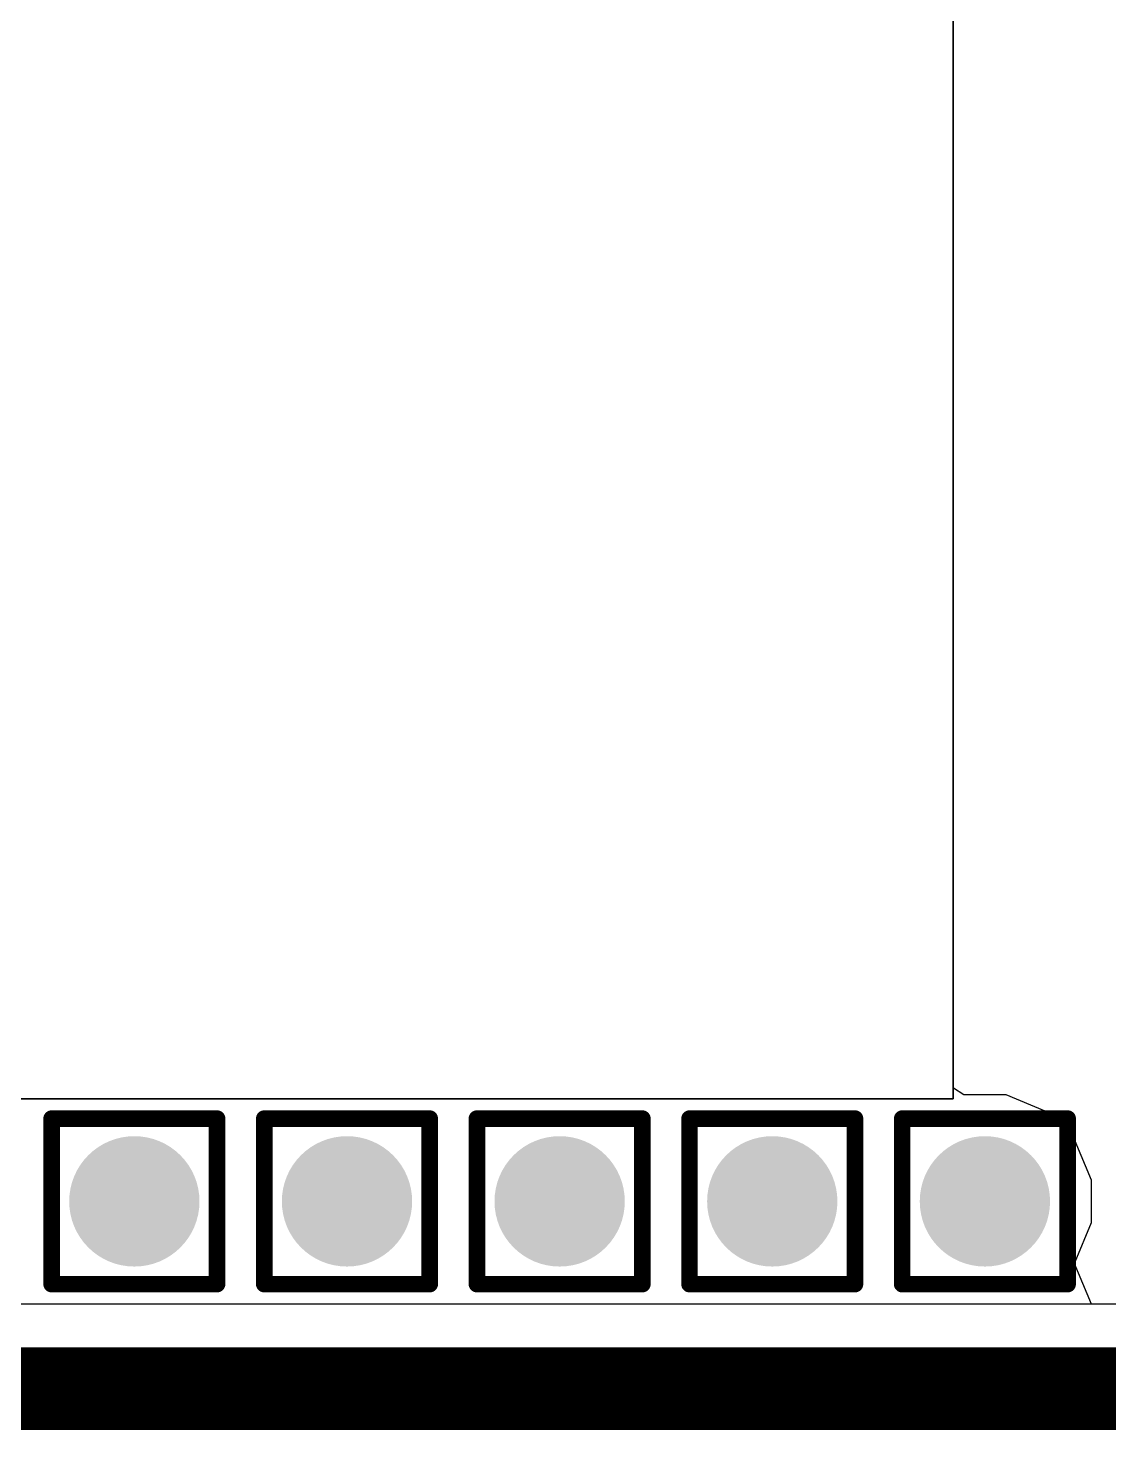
# Model space of a CAD drawing. Header units: inches. Extents: x -12 to 5355, y -7 to 5366.
# Drawn here: x 5.007 to 8.326, y -0.127 to 4.175 of the extents above; entities that cross this region are included whole.
import ezdxf

# ---------------------------------------------------------------- set-up
doc = ezdxf.new("R2010")
doc.units = ezdxf.units.IN
for name, color, linetype in [('Board Outline', 216, 'Continuous'), ('BOTTOM LAYER', 5, 'Continuous'), ('Drill Drawing', 1, 'Continuous'), ('GROUND1', 16, 'Continuous'), ('GROUND2', 156, 'Continuous'), ('Multi-Layer', 9, 'Continuous'), ('POWER', 76, 'Continuous'), ('SIGNAL', 90, 'Continuous'), ('TOP LAYER', 1, 'Continuous'), ('Via Holes', 16, 'Continuous')]:
    doc.layers.add(name, color=color, linetype=linetype)

msp = doc.modelspace()

# ---------------------------------------------------------------- hatches: boundary and pattern name
at = {"layer": 'BOTTOM LAYER'}
h = msp.add_hatch(color=5, dxfattribs=at)
edge = h.paths.add_edge_path()
edge.add_arc((5.3336, 0.5744), 0.2, 0, 360)
h = msp.add_hatch(color=5, dxfattribs=at)
edge = h.paths.add_edge_path()
edge.add_arc((5.9864, 0.5744), 0.2, 0, 360)
h = msp.add_hatch(color=5, dxfattribs=at)
edge = h.paths.add_edge_path()
edge.add_arc((6.6392, 0.5744), 0.2, 0, 360)
h = msp.add_hatch(color=5, dxfattribs=at)
edge = h.paths.add_edge_path()
edge.add_arc((7.2919, 0.5744), 0.2, 0, 360)
h = msp.add_hatch(color=5, dxfattribs=at)
edge = h.paths.add_edge_path()
edge.add_arc((7.9447, 0.5744), 0.2, 0, 360)
at = {"layer": 'GROUND1'}
h = msp.add_hatch(color=16, dxfattribs=at)
edge = h.paths.add_edge_path()
edge.add_arc((5.3336, 0.5744), 0.2, 0, 360)
h = msp.add_hatch(color=16, dxfattribs=at)
edge = h.paths.add_edge_path()
edge.add_arc((5.9864, 0.5744), 0.2, 0, 360)
h = msp.add_hatch(color=16, dxfattribs=at)
edge = h.paths.add_edge_path()
edge.add_arc((6.6392, 0.5744), 0.2, 0, 360)
h = msp.add_hatch(color=16, dxfattribs=at)
edge = h.paths.add_edge_path()
edge.add_arc((7.2919, 0.5744), 0.2, 0, 360)
h = msp.add_hatch(color=16, dxfattribs=at)
edge = h.paths.add_edge_path()
edge.add_arc((7.9447, 0.5744), 0.2, 0, 360)
at = {"layer": 'GROUND2'}
h = msp.add_hatch(color=156, dxfattribs=at)
edge = h.paths.add_edge_path()
edge.add_arc((5.3336, 0.5744), 0.2, 0, 360)
h = msp.add_hatch(color=156, dxfattribs=at)
edge = h.paths.add_edge_path()
edge.add_arc((5.9864, 0.5744), 0.2, 0, 360)
h = msp.add_hatch(color=156, dxfattribs=at)
edge = h.paths.add_edge_path()
edge.add_arc((6.6392, 0.5744), 0.2, 0, 360)
h = msp.add_hatch(color=156, dxfattribs=at)
edge = h.paths.add_edge_path()
edge.add_arc((7.2919, 0.5744), 0.2, 0, 360)
h = msp.add_hatch(color=156, dxfattribs=at)
edge = h.paths.add_edge_path()
edge.add_arc((7.9447, 0.5744), 0.2, 0, 360)
at = {"layer": 'POWER'}
h = msp.add_hatch(color=76, dxfattribs=at)
edge = h.paths.add_edge_path()
edge.add_arc((5.3336, 0.5744), 0.2, 0, 360)
h = msp.add_hatch(color=76, dxfattribs=at)
edge = h.paths.add_edge_path()
edge.add_arc((5.9864, 0.5744), 0.2, 0, 360)
h = msp.add_hatch(color=76, dxfattribs=at)
edge = h.paths.add_edge_path()
edge.add_arc((6.6392, 0.5744), 0.2, 0, 360)
h = msp.add_hatch(color=76, dxfattribs=at)
edge = h.paths.add_edge_path()
edge.add_arc((7.2919, 0.5744), 0.2, 0, 360)
h = msp.add_hatch(color=76, dxfattribs=at)
edge = h.paths.add_edge_path()
edge.add_arc((7.9447, 0.5744), 0.2, 0, 360)
at = {"layer": 'SIGNAL'}
h = msp.add_hatch(color=90, dxfattribs=at)
edge = h.paths.add_edge_path()
edge.add_arc((5.3336, 0.5744), 0.2, 0, 360)
h = msp.add_hatch(color=90, dxfattribs=at)
edge = h.paths.add_edge_path()
edge.add_arc((5.9864, 0.5744), 0.2, 0, 360)
h = msp.add_hatch(color=90, dxfattribs=at)
edge = h.paths.add_edge_path()
edge.add_arc((6.6392, 0.5744), 0.2, 0, 360)
h = msp.add_hatch(color=90, dxfattribs=at)
edge = h.paths.add_edge_path()
edge.add_arc((7.2919, 0.5744), 0.2, 0, 360)
h = msp.add_hatch(color=90, dxfattribs=at)
edge = h.paths.add_edge_path()
edge.add_arc((7.9447, 0.5744), 0.2, 0, 360)
at = {"layer": 'TOP LAYER'}
h = msp.add_hatch(color=1, dxfattribs=at)
edge = h.paths.add_edge_path()
edge.add_arc((5.3336, 0.5744), 0.2, 0, 360)
h = msp.add_hatch(color=1, dxfattribs=at)
edge = h.paths.add_edge_path()
edge.add_arc((5.9864, 0.5744), 0.2, 0, 360)
h = msp.add_hatch(color=1, dxfattribs=at)
edge = h.paths.add_edge_path()
edge.add_arc((6.6392, 0.5744), 0.2, 0, 360)
h = msp.add_hatch(color=1, dxfattribs=at)
edge = h.paths.add_edge_path()
edge.add_arc((7.2919, 0.5744), 0.2, 0, 360)
h = msp.add_hatch(color=1, dxfattribs=at)
edge = h.paths.add_edge_path()
edge.add_arc((7.9447, 0.5744), 0.2, 0, 360)
at = {"layer": 'Via Holes'}
h = msp.add_hatch(color=7, dxfattribs=at)
edge = h.paths.add_edge_path()
edge.add_arc((5.3336, 0.5744), 0.1, 0, 360)
h = msp.add_hatch(color=7, dxfattribs=at)
edge = h.paths.add_edge_path()
edge.add_arc((5.9864, 0.5744), 0.1, 0, 360)
h = msp.add_hatch(color=7, dxfattribs=at)
edge = h.paths.add_edge_path()
edge.add_arc((6.6392, 0.5744), 0.1, 0, 360)
h = msp.add_hatch(color=7, dxfattribs=at)
edge = h.paths.add_edge_path()
edge.add_arc((7.2919, 0.5744), 0.1, 0, 360)
h = msp.add_hatch(color=7, dxfattribs=at)
edge = h.paths.add_edge_path()
edge.add_arc((7.9447, 0.5744), 0.1, 0, 360)

# ---------------------------------------------------------------- linework, layer by layer
at = {"layer": 'Board Outline'}
msp.add_lwpolyline([(0, 0, 0.254, 0.254, 0), (35.1282, 0, 0.254, 0.254, 0)], format="xyseb", dxfattribs=at)
at = {"layer": 'BOTTOM LAYER'}
for p, q in [((7.847, 0.889), (7.847, 5.0639)), ((0.259, 0.889), (7.847, 0.889)), ((22.1967, 0.259), (0.259, 0.259))]:
    msp.add_line(p, q, dxfattribs=at)
at = {"layer": 'Drill Drawing'}
for points in [[(5.0796, 0.8284, 0.0508, 0.0508, 0), (5.5876, 0.8284, 0.0508, 0.0508, 0)], [(5.0796, 0.3204, 0.0508, 0.0508, 0), (5.0796, 0.8284, 0.0508, 0.0508, 0)], [(5.5876, 0.3204, 0.0508, 0.0508, 0), (5.5876, 0.8284, 0.0508, 0.0508, 0)], [(5.7324, 0.8284, 0.0508, 0.0508, 0), (6.2404, 0.8284, 0.0508, 0.0508, 0)], [(5.7324, 0.3204, 0.0508, 0.0508, 0), (5.7324, 0.8284, 0.0508, 0.0508, 0)], [(6.2404, 0.3204, 0.0508, 0.0508, 0), (6.2404, 0.8284, 0.0508, 0.0508, 0)], [(6.3852, 0.8284, 0.0508, 0.0508, 0), (6.8932, 0.8284, 0.0508, 0.0508, 0)], [(6.3852, 0.3204, 0.0508, 0.0508, 0), (6.3852, 0.8284, 0.0508, 0.0508, 0)], [(6.8932, 0.3204, 0.0508, 0.0508, 0), (6.8932, 0.8284, 0.0508, 0.0508, 0)], [(7.0379, 0.8284, 0.0508, 0.0508, 0), (7.5459, 0.8284, 0.0508, 0.0508, 0)], [(7.0379, 0.3204, 0.0508, 0.0508, 0), (7.0379, 0.8284, 0.0508, 0.0508, 0)], [(7.5459, 0.3204, 0.0508, 0.0508, 0), (7.5459, 0.8284, 0.0508, 0.0508, 0)], [(7.6907, 0.8284, 0.0508, 0.0508, 0), (8.1987, 0.8284, 0.0508, 0.0508, 0)], [(7.6907, 0.3204, 0.0508, 0.0508, 0), (7.6907, 0.8284, 0.0508, 0.0508, 0)], [(8.1987, 0.3204, 0.0508, 0.0508, 0), (8.1987, 0.8284, 0.0508, 0.0508, 0)], [(5.0796, 0.3204, 0.0508, 0.0508, 0), (5.5876, 0.3204, 0.0508, 0.0508, 0)], [(5.7324, 0.3204, 0.0508, 0.0508, 0), (6.2404, 0.3204, 0.0508, 0.0508, 0)], [(6.3852, 0.3204, 0.0508, 0.0508, 0), (6.8932, 0.3204, 0.0508, 0.0508, 0)], [(7.0379, 0.3204, 0.0508, 0.0508, 0), (7.5459, 0.3204, 0.0508, 0.0508, 0)], [(7.6907, 0.3204, 0.0508, 0.0508, 0), (8.1987, 0.3204, 0.0508, 0.0508, 0)]]:
    msp.add_lwpolyline(points, format="xyseb", dxfattribs=at)
for points in [[(5.0669, 0.8284, 0.0254, 0.0254, 1), (5.0923, 0.8284, 0.0254, 0.0254, 1)], [(5.0669, 0.8284, 0.0254, 0.0254, 1), (5.0923, 0.8284, 0.0254, 0.0254, 1)], [(5.5749, 0.8284, 0.0254, 0.0254, 1), (5.6003, 0.8284, 0.0254, 0.0254, 1)], [(5.5749, 0.8284, 0.0254, 0.0254, 1), (5.6003, 0.8284, 0.0254, 0.0254, 1)], [(5.7197, 0.8284, 0.0254, 0.0254, 1), (5.7451, 0.8284, 0.0254, 0.0254, 1)], [(5.7197, 0.8284, 0.0254, 0.0254, 1), (5.7451, 0.8284, 0.0254, 0.0254, 1)], [(6.2277, 0.8284, 0.0254, 0.0254, 1), (6.2531, 0.8284, 0.0254, 0.0254, 1)], [(6.2277, 0.8284, 0.0254, 0.0254, 1), (6.2531, 0.8284, 0.0254, 0.0254, 1)], [(6.3725, 0.8284, 0.0254, 0.0254, 1), (6.3979, 0.8284, 0.0254, 0.0254, 1)], [(6.3725, 0.8284, 0.0254, 0.0254, 1), (6.3979, 0.8284, 0.0254, 0.0254, 1)], [(6.8805, 0.8284, 0.0254, 0.0254, 1), (6.9059, 0.8284, 0.0254, 0.0254, 1)], [(6.8805, 0.8284, 0.0254, 0.0254, 1), (6.9059, 0.8284, 0.0254, 0.0254, 1)], [(7.0252, 0.8284, 0.0254, 0.0254, 1), (7.0506, 0.8284, 0.0254, 0.0254, 1)], [(7.0252, 0.8284, 0.0254, 0.0254, 1), (7.0506, 0.8284, 0.0254, 0.0254, 1)], [(7.5332, 0.8284, 0.0254, 0.0254, 1), (7.5586, 0.8284, 0.0254, 0.0254, 1)], [(7.5332, 0.8284, 0.0254, 0.0254, 1), (7.5586, 0.8284, 0.0254, 0.0254, 1)], [(7.678, 0.8284, 0.0254, 0.0254, 1), (7.7034, 0.8284, 0.0254, 0.0254, 1)], [(7.678, 0.8284, 0.0254, 0.0254, 1), (7.7034, 0.8284, 0.0254, 0.0254, 1)], [(8.186, 0.8284, 0.0254, 0.0254, 1), (8.2114, 0.8284, 0.0254, 0.0254, 1)], [(8.186, 0.8284, 0.0254, 0.0254, 1), (8.2114, 0.8284, 0.0254, 0.0254, 1)], [(5.0669, 0.3204, 0.0254, 0.0254, 1), (5.0923, 0.3204, 0.0254, 0.0254, 1)], [(5.0669, 0.3204, 0.0254, 0.0254, 1), (5.0923, 0.3204, 0.0254, 0.0254, 1)], [(5.5749, 0.3204, 0.0254, 0.0254, 1), (5.6003, 0.3204, 0.0254, 0.0254, 1)], [(5.5749, 0.3204, 0.0254, 0.0254, 1), (5.6003, 0.3204, 0.0254, 0.0254, 1)], [(5.7197, 0.3204, 0.0254, 0.0254, 1), (5.7451, 0.3204, 0.0254, 0.0254, 1)], [(5.7197, 0.3204, 0.0254, 0.0254, 1), (5.7451, 0.3204, 0.0254, 0.0254, 1)], [(6.2277, 0.3204, 0.0254, 0.0254, 1), (6.2531, 0.3204, 0.0254, 0.0254, 1)], [(6.2277, 0.3204, 0.0254, 0.0254, 1), (6.2531, 0.3204, 0.0254, 0.0254, 1)], [(6.3725, 0.3204, 0.0254, 0.0254, 1), (6.3979, 0.3204, 0.0254, 0.0254, 1)], [(6.3725, 0.3204, 0.0254, 0.0254, 1), (6.3979, 0.3204, 0.0254, 0.0254, 1)], [(6.8805, 0.3204, 0.0254, 0.0254, 1), (6.9059, 0.3204, 0.0254, 0.0254, 1)], [(6.8805, 0.3204, 0.0254, 0.0254, 1), (6.9059, 0.3204, 0.0254, 0.0254, 1)], [(7.0252, 0.3204, 0.0254, 0.0254, 1), (7.0506, 0.3204, 0.0254, 0.0254, 1)], [(7.0252, 0.3204, 0.0254, 0.0254, 1), (7.0506, 0.3204, 0.0254, 0.0254, 1)], [(7.5332, 0.3204, 0.0254, 0.0254, 1), (7.5586, 0.3204, 0.0254, 0.0254, 1)], [(7.5332, 0.3204, 0.0254, 0.0254, 1), (7.5586, 0.3204, 0.0254, 0.0254, 1)], [(7.678, 0.3204, 0.0254, 0.0254, 1), (7.7034, 0.3204, 0.0254, 0.0254, 1)], [(7.678, 0.3204, 0.0254, 0.0254, 1), (7.7034, 0.3204, 0.0254, 0.0254, 1)], [(8.186, 0.3204, 0.0254, 0.0254, 1), (8.2114, 0.3204, 0.0254, 0.0254, 1)], [(8.186, 0.3204, 0.0254, 0.0254, 1), (8.2114, 0.3204, 0.0254, 0.0254, 1)]]:
    msp.add_lwpolyline(points, format="xyseb", close=True, dxfattribs=at)
at = {"layer": 'GROUND1'}
for p, q in [((7.847, 0.889), (7.847, 5.0639)), ((0.259, 0.889), (7.847, 0.889)), ((34.8692, 0.259), (0.259, 0.259))]:
    msp.add_line(p, q, dxfattribs=at)
at = {"layer": 'GROUND2'}
for p, q in [((7.847, 0.889), (7.847, 5.0639)), ((0.259, 0.889), (7.847, 0.889)), ((34.8692, 0.259), (0.259, 0.259))]:
    msp.add_line(p, q, dxfattribs=at)
at = {"layer": 'Multi-Layer'}
for p, q in [((7.847, 5.0639), (7.847, 0.889)), ((7.847, 0.889), (0.1303, 0.889))]:
    msp.add_line(p, q, dxfattribs=at)
at = {"layer": 'POWER'}
for p, q in [((7.8486, 0.9221), (7.8486, 4.9303)), ((7.8797, 0.9014), (7.8486, 0.9221)), ((8.0098, 0.9014), (7.8797, 0.9014)), ((8.1299, 0.8516), (8.0098, 0.9014)), ((8.2219, 0.7596), (8.1299, 0.8516)), ((8.2717, 0.6394), (8.2219, 0.7596)), ((8.2717, 0.5093), (8.2717, 0.6394)), ((8.2219, 0.3891), (8.2717, 0.5093)), ((8.2187, 0.386), (8.2219, 0.3891)), ((8.2714, 0.259), (8.2187, 0.386)), ((8.4475, 0.259), (8.2714, 0.259))]:
    msp.add_line(p, q, dxfattribs=at)
at = {"layer": 'SIGNAL'}
for p, q in [((7.847, 0.889), (7.847, 5.0639)), ((0.259, 0.889), (7.847, 0.889)), ((34.8692, 0.259), (0.259, 0.259))]:
    msp.add_line(p, q, dxfattribs=at)
at = {"layer": 'TOP LAYER'}
for p, q in [((7.847, 0.889), (7.847, 5.0639)), ((0.259, 0.889), (7.847, 0.889)), ((34.8692, 0.259), (0.259, 0.259))]:
    msp.add_line(p, q, dxfattribs=at)

doc.saveas('drawing.dxf')
